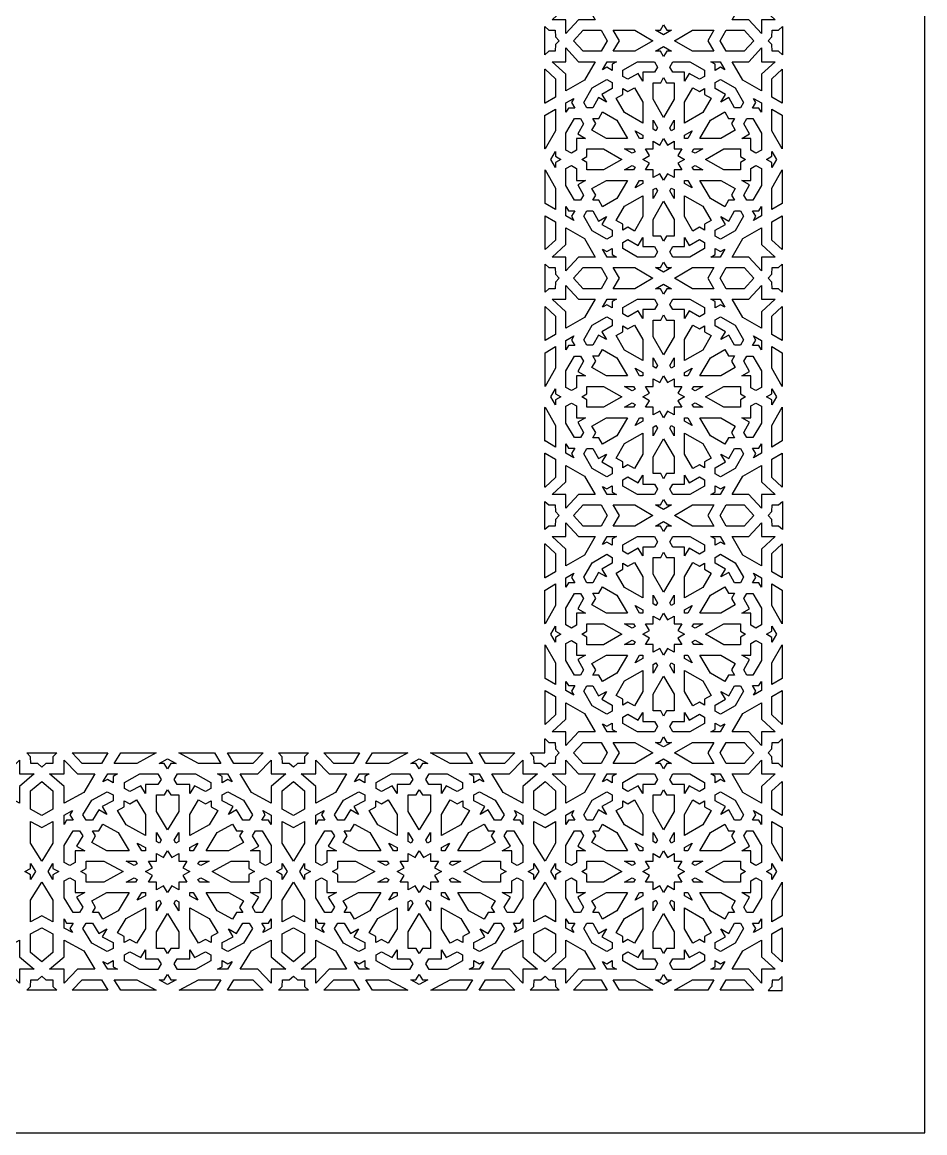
# Model space of a CAD drawing. Extents: x -425 to 425, y -950 to 950.
# Drawn here: x 44.8 to 425, y -950 to -482.2 of the extents above; entities that cross this region are included whole.
import ezdxf

# ---------------------------------------------------------------- set-up
doc = ezdxf.new("R2010")
doc.units = 0
doc.header["$MEASUREMENT"] = 0
doc.layers.add('LAYER_1', color=18, linetype='CONTINUOUS')

msp = doc.modelspace()

# ---------------------------------------------------------------- linework, layer by layer
at = {"layer": 'LAYER_1'}
for points in [[(-425, -950), (425, -950), (425, 950), (-425, 950)], [(281.64, -473.35), (286.14, -481.14), (279.13, -481.14), (273.85, -486.92), (273.85, -481.14), (268.06, -481.14), (273.85, -475.85), (273.85, -468.85)], [(356.15, -475.85), (361.93, -481.14), (356.15, -481.14), (356.15, -486.92), (350.86, -481.14), (343.86, -481.14), (348.36, -473.35), (356.15, -468.85)], [(266.65, -485.56), (269.34, -485.56), (269.43, -488.34), (270.93, -489.99), (269.43, -491.64), (269.34, -494.42), (266.65, -494.42), (265, -495.92), (265, -484.05)], [(291.25, -489.99), (288.69, -494.42), (281.08, -494.42), (277.04, -489.99), (281.08, -485.56), (288.69, -485.56)], [(310.46, -489.99), (302.79, -494.42), (293.79, -494.42), (296.35, -489.99), (293.79, -485.56), (302.79, -485.56)], [(316.32, -485.56), (318.37, -485.56), (315, -487.5), (311.63, -485.56), (313.67, -485.56), (315, -483.27)], [(333.65, -489.99), (336.2, -494.42), (327.21, -494.42), (319.54, -489.99), (327.21, -485.56), (336.2, -485.56)], [(352.96, -489.99), (348.91, -494.42), (341.31, -494.42), (338.75, -489.99), (341.31, -485.56), (348.91, -485.56)], [(365, -495.93), (363.35, -494.42), (360.65, -494.42), (360.57, -491.64), (359.06, -489.99), (360.57, -488.34), (360.65, -485.56), (363.35, -485.56), (365, -484.05)], [(279.13, -498.84), (286.14, -498.84), (281.64, -506.63), (273.85, -511.12), (273.85, -504.12), (268.06, -498.84), (273.85, -498.84), (273.85, -493.05)], [(318.37, -494.42), (316.32, -494.42), (315, -496.71), (313.67, -494.42), (311.63, -494.42), (315, -492.47)], [(356.15, -498.84), (361.93, -498.84), (356.15, -504.12), (356.15, -511.12), (348.36, -506.63), (343.86, -498.84), (350.86, -498.84), (356.15, -493.05)], [(293.36, -499.86), (293.36, -502.51), (291.07, -501.18), (289.3, -502.21), (291.24, -498.84), (295.13, -498.84)], [(312.39, -501.1), (311.15, -503.26), (306.17, -503.26), (306.17, -507.02), (304.28, -503.76), (299.97, -506.25), (297.81, -505.01), (297.81, -502.39), (303.97, -498.84), (311.08, -498.84)], [(332.18, -502.39), (332.18, -505.01), (330.03, -506.25), (325.71, -503.76), (323.83, -507.02), (323.83, -503.26), (318.85, -503.26), (317.6, -501.1), (318.91, -498.84), (326.02, -498.84)], [(340.7, -502.21), (338.93, -501.18), (336.64, -502.51), (336.64, -499.86), (334.87, -498.84), (338.76, -498.84)], [(269.43, -505.99), (269.43, -513.72), (265.02, -516.27), (265, -516.26), (265, -501.98), (265.02, -501.97)], [(364.98, -516.27), (360.57, -513.72), (360.57, -505.99), (364.98, -501.97)], [(293.3, -507.61), (293.3, -510.1), (288.99, -512.59), (290.87, -515.85), (287.61, -513.97), (285.12, -518.28), (282.63, -518.28), (281.32, -516.02), (284.88, -509.86), (291.04, -506.3)], [(306.17, -515.86), (306.17, -524.68), (298.52, -520.27), (295.02, -514.21), (297.75, -512.64), (297.75, -510.11), (299.94, -511.37), (302.66, -509.8)], [(316.26, -507.68), (319.41, -507.68), (319.41, -514.68), (315, -522.32), (310.59, -514.68), (310.59, -507.68), (313.74, -507.68), (315, -505.49)], [(330.06, -511.37), (332.24, -510.11), (332.24, -512.64), (334.97, -514.21), (331.47, -520.27), (323.83, -524.68), (323.83, -515.86), (327.33, -509.8)], [(345.12, -509.86), (348.68, -516.02), (347.37, -518.28), (344.88, -518.28), (342.39, -513.97), (339.13, -515.85), (341.01, -512.59), (336.7, -510.1), (336.7, -507.61), (338.96, -506.3)], [(276.2, -516.05), (277.52, -518.34), (274.87, -518.34), (273.85, -520.12), (273.85, -516.23), (277.22, -514.28)], [(356.15, -516.23), (356.15, -520.12), (355.12, -518.34), (352.48, -518.34), (353.8, -516.05), (352.78, -514.28)], [(269.43, -527.92), (265.02, -535.56), (265, -535.53), (265, -521.36), (265.02, -521.37), (269.43, -518.83)], [(364.98, -521.37), (364.98, -535.56), (360.57, -527.92), (360.57, -518.83)], [(281.27, -524.95), (278.78, -529.26), (282.04, -531.15), (278.27, -531.15), (278.27, -536.13), (276.11, -537.37), (273.85, -536.07), (273.85, -528.95), (277.41, -522.8), (280.02, -522.8)], [(295.29, -523.51), (299.7, -531.15), (290.88, -531.15), (284.81, -527.65), (286.39, -524.92), (285.13, -522.74), (287.65, -522.74), (289.23, -520.01)], [(312.44, -526.74), (311.76, -527.92), (310.59, -527.24), (310.59, -523.52)], [(319.41, -527.24), (318.23, -527.92), (317.55, -526.74), (319.41, -523.52)], [(342.35, -522.74), (344.87, -522.74), (343.61, -524.92), (345.18, -527.65), (339.12, -531.15), (330.3, -531.15), (334.71, -523.51), (340.77, -520.01)], [(356.15, -528.95), (356.15, -536.07), (353.88, -537.37), (351.73, -536.13), (351.73, -531.15), (347.96, -531.15), (351.22, -529.26), (348.73, -524.95), (349.98, -522.8), (352.59, -522.8)], [(306.17, -529.79), (306.17, -531.15), (304.8, -531.15), (302.95, -527.93)], [(325.19, -531.15), (323.83, -531.15), (323.83, -529.79), (327.05, -527.93)], [(316.61, -533.95), (319.41, -532.34), (319.41, -535.57), (322.64, -535.57), (321.03, -538.36), (323.82, -539.98), (321.03, -541.59), (322.64, -544.39), (319.41, -544.39), (319.41, -547.62), (316.61, -546), (315, -548.8), (313.38, -546), (310.59, -547.62), (310.59, -544.39), (307.36, -544.39), (308.97, -541.59), (306.17, -539.98), (308.97, -538.36), (307.36, -535.57), (310.59, -535.57), (310.59, -532.34), (313.38, -533.95), (315, -531.16)], [(269.43, -538.66), (271.72, -539.98), (269.43, -541.3), (269.43, -543.35), (267.48, -539.98), (269.43, -536.61)], [(297.33, -539.98), (289.69, -544.39), (282.69, -544.39), (282.69, -541.24), (280.51, -539.98), (282.69, -538.72), (282.69, -535.57), (289.69, -535.57)], [(302.93, -536.75), (301.75, -537.43), (298.53, -535.57), (302.25, -535.57)], [(328.24, -537.43), (327.06, -536.75), (327.74, -535.57), (331.46, -535.57)], [(347.3, -538.72), (349.49, -539.98), (347.3, -541.24), (347.3, -544.39), (340.3, -544.39), (332.66, -539.98), (340.3, -535.57), (347.3, -535.57)], [(362.51, -539.98), (360.57, -543.35), (360.57, -541.3), (358.27, -539.98), (360.57, -538.66), (360.57, -536.61)], [(278.27, -543.83), (278.27, -548.81), (282.04, -548.81), (278.78, -550.69), (281.27, -555.01), (280.02, -557.16), (277.41, -557.16), (273.85, -551), (273.85, -543.89), (276.11, -542.59)], [(302.93, -543.21), (302.25, -544.39), (298.53, -544.39), (301.75, -542.53)], [(331.46, -544.39), (327.74, -544.39), (327.06, -543.21), (328.24, -542.53)], [(356.15, -543.89), (356.15, -551), (352.59, -557.16), (349.98, -557.16), (348.73, -555.01), (351.22, -550.69), (347.96, -548.81), (351.73, -548.81), (351.73, -543.83), (353.88, -542.59)], [(269.43, -552.04), (269.43, -561.13), (265.02, -558.58), (265.02, -544.4)], [(364.98, -558.58), (360.57, -561.13), (360.57, -552.04), (364.98, -544.4)], [(295.29, -556.45), (289.23, -559.95), (287.65, -557.22), (285.13, -557.22), (286.39, -555.04), (284.81, -552.31), (290.88, -548.81), (299.7, -548.81)], [(306.17, -550.17), (302.95, -552.03), (304.8, -548.81), (306.17, -548.81)], [(327.05, -552.03), (323.83, -550.17), (323.83, -548.81), (325.19, -548.81)], [(345.18, -552.31), (343.61, -555.04), (344.87, -557.22), (342.35, -557.22), (340.77, -559.95), (334.71, -556.45), (330.3, -548.81), (339.12, -548.81)], [(306.17, -564.1), (302.66, -570.16), (299.94, -568.58), (297.75, -569.85), (297.75, -567.32), (295.02, -565.75), (298.52, -559.69), (306.17, -555.28)], [(312.44, -553.22), (310.59, -556.44), (310.59, -552.72), (311.76, -552.04)], [(319.41, -552.72), (319.41, -556.44), (317.55, -553.22), (318.23, -552.04)], [(331.47, -559.69), (334.97, -565.75), (332.24, -567.32), (332.24, -569.85), (330.06, -568.58), (327.33, -570.16), (323.83, -564.1), (323.83, -555.28)], [(274.87, -561.61), (277.52, -561.61), (276.2, -563.91), (277.22, -565.68), (273.85, -563.73), (273.85, -559.84)], [(319.41, -565.28), (319.41, -572.28), (316.26, -572.28), (315, -574.47), (313.74, -572.28), (310.59, -572.28), (310.59, -565.28), (315, -557.64)], [(356.15, -563.73), (352.78, -565.68), (353.8, -563.91), (352.48, -561.61), (355.12, -561.61), (356.15, -559.84)], [(269.43, -566.23), (269.43, -573.97), (265.02, -577.99), (265.02, -563.69)], [(287.61, -565.99), (290.87, -564.11), (288.99, -567.37), (293.3, -569.86), (293.3, -572.35), (291.04, -573.65), (284.88, -570.1), (281.32, -563.94), (282.63, -561.68), (285.12, -561.68)], [(348.68, -563.94), (345.12, -570.1), (338.96, -573.65), (336.7, -572.35), (336.7, -569.86), (341.01, -567.37), (339.13, -564.11), (342.39, -565.99), (344.88, -561.68), (347.37, -561.68)], [(364.98, -577.99), (360.57, -573.97), (360.57, -566.23), (364.98, -563.69)], [(281.64, -573.33), (286.14, -581.12), (279.13, -581.12), (273.85, -586.91), (273.85, -581.12), (268.06, -581.12), (273.85, -575.84), (273.85, -568.84)], [(356.15, -575.84), (361.93, -581.12), (356.15, -581.12), (356.15, -586.91), (350.86, -581.12), (343.86, -581.12), (348.36, -573.33), (356.15, -568.84)], [(306.17, -576.7), (311.15, -576.7), (312.39, -578.86), (311.08, -581.12), (303.97, -581.12), (297.81, -577.57), (297.81, -574.95), (299.97, -573.71), (304.28, -576.2), (306.17, -572.94)], [(325.71, -576.2), (330.03, -573.71), (332.18, -574.95), (332.18, -577.57), (326.02, -581.12), (318.91, -581.12), (317.6, -578.86), (318.85, -576.7), (323.83, -576.7), (323.83, -572.94)], [(293.36, -580.1), (295.13, -581.12), (291.24, -581.12), (289.3, -577.75), (291.07, -578.77), (293.36, -577.45)], [(338.93, -578.77), (340.7, -577.75), (338.76, -581.12), (334.87, -581.12), (336.64, -580.1), (336.64, -577.45)], [(266.65, -585.54), (269.34, -585.54), (269.43, -588.32), (270.95, -589.99), (269.43, -591.66), (269.34, -594.44), (266.65, -594.44), (265.02, -595.92), (265.02, -584.05)], [(316.32, -585.54), (318.37, -585.54), (315, -587.48), (311.63, -585.54), (313.67, -585.54), (315, -583.25)], [(364.98, -595.92), (363.35, -594.44), (360.65, -594.44), (360.57, -591.66), (359.04, -589.99), (360.57, -588.32), (360.65, -585.54), (363.35, -585.54), (364.98, -584.05)], [(291.26, -589.99), (288.69, -594.44), (281.08, -594.44), (277.02, -589.99), (281.08, -585.54), (288.69, -585.54)], [(310.49, -589.99), (302.79, -594.44), (293.79, -594.44), (296.36, -589.99), (293.79, -585.54), (302.79, -585.54)], [(333.63, -589.99), (336.2, -594.44), (327.21, -594.44), (319.5, -589.99), (327.21, -585.54), (336.2, -585.54)], [(352.97, -589.99), (348.91, -594.44), (341.31, -594.44), (338.74, -589.99), (341.31, -585.54), (348.91, -585.54)], [(279.13, -598.86), (286.14, -598.86), (281.64, -606.65), (273.85, -611.14), (273.85, -604.14), (268.06, -598.86), (273.85, -598.86), (273.85, -593.07)], [(318.37, -594.44), (316.32, -594.44), (315, -596.73), (313.67, -594.44), (311.63, -594.44), (315, -592.5)], [(356.15, -598.86), (361.93, -598.86), (356.15, -604.14), (356.15, -611.14), (348.36, -606.65), (343.86, -598.86), (350.86, -598.86), (356.15, -593.07)], [(269.43, -606.01), (269.43, -613.75), (265.02, -616.29), (265.02, -601.99)], [(293.36, -599.88), (293.36, -602.53), (291.07, -601.2), (289.3, -602.23), (291.24, -598.86), (295.13, -598.86)], [(312.39, -601.12), (311.15, -603.28), (306.17, -603.28), (306.17, -607.04), (304.28, -603.78), (299.97, -606.27), (297.81, -605.03), (297.81, -602.41), (303.97, -598.86), (311.08, -598.86)], [(332.18, -602.41), (332.18, -605.03), (330.03, -606.27), (325.71, -603.78), (323.83, -607.04), (323.83, -603.28), (318.85, -603.28), (317.6, -601.12), (318.91, -598.86), (326.02, -598.86)], [(340.7, -602.23), (338.93, -601.2), (336.64, -602.53), (336.64, -599.88), (334.87, -598.86), (338.76, -598.86)], [(364.98, -616.29), (360.57, -613.75), (360.57, -606.01), (364.98, -601.99)], [(293.3, -607.63), (293.3, -610.12), (288.99, -612.61), (290.87, -615.87), (287.61, -613.99), (285.12, -618.3), (282.63, -618.3), (281.32, -616.04), (284.88, -609.88), (291.04, -606.33)], [(316.26, -607.7), (319.41, -607.7), (319.41, -614.7), (315, -622.34), (310.59, -614.7), (310.59, -607.7), (313.74, -607.7), (315, -605.51)], [(345.12, -609.88), (348.68, -616.04), (347.37, -618.3), (344.88, -618.3), (342.39, -613.99), (339.13, -615.87), (341.01, -612.61), (336.7, -610.12), (336.7, -607.63), (338.96, -606.33)], [(306.17, -615.88), (306.17, -624.7), (298.52, -620.29), (295.02, -614.23), (297.75, -612.66), (297.75, -610.13), (299.94, -611.39), (302.66, -609.82)], [(330.06, -611.39), (332.24, -610.13), (332.24, -612.66), (334.97, -614.23), (331.47, -620.29), (323.83, -624.7), (323.83, -615.88), (327.33, -609.82)], [(276.2, -616.07), (277.52, -618.37), (274.87, -618.37), (273.85, -620.14), (273.85, -616.25), (277.22, -614.3)], [(356.15, -616.25), (356.15, -620.14), (355.12, -618.37), (352.48, -618.37), (353.8, -616.07), (352.78, -614.3)], [(269.43, -627.94), (265.02, -635.58), (265.02, -621.4), (269.43, -618.85)], [(295.29, -623.53), (299.7, -631.17), (290.88, -631.17), (284.81, -627.67), (286.39, -624.94), (285.13, -622.76), (287.65, -622.76), (289.23, -620.03)], [(342.35, -622.76), (344.87, -622.76), (343.61, -624.94), (345.18, -627.67), (339.12, -631.17), (330.3, -631.17), (334.71, -623.53), (340.77, -620.03)], [(364.98, -621.4), (364.98, -635.58), (360.57, -627.94), (360.57, -618.85)], [(281.27, -624.97), (278.78, -629.29), (282.04, -631.17), (278.27, -631.17), (278.27, -636.15), (276.11, -637.39), (273.85, -636.09), (273.85, -628.98), (277.41, -622.82), (280.02, -622.82)], [(312.44, -626.76), (311.76, -627.94), (310.59, -627.26), (310.59, -623.54)], [(319.41, -627.26), (318.23, -627.94), (317.55, -626.76), (319.41, -623.54)], [(356.15, -628.98), (356.15, -636.09), (353.88, -637.39), (351.73, -636.15), (351.73, -631.17), (347.96, -631.17), (351.22, -629.29), (348.73, -624.97), (349.98, -622.82), (352.59, -622.82)], [(306.17, -629.81), (306.17, -631.17), (304.8, -631.17), (302.95, -627.95)], [(316.61, -633.98), (319.41, -632.36), (319.41, -635.59), (322.64, -635.59), (321.03, -638.39), (323.82, -640), (321.03, -641.62), (322.64, -644.41), (319.41, -644.41), (319.41, -647.64), (316.61, -646.03), (315, -648.82), (313.38, -646.03), (310.59, -647.64), (310.59, -644.41), (307.36, -644.41), (308.97, -641.62), (306.17, -640), (308.97, -638.39), (307.36, -635.59), (310.59, -635.59), (310.59, -632.36), (313.38, -633.98), (315, -631.18)], [(325.19, -631.17), (323.83, -631.17), (323.83, -629.81), (327.05, -627.95)], [(297.33, -640), (289.69, -644.41), (282.69, -644.41), (282.69, -641.26), (280.51, -640), (282.69, -638.74), (282.69, -635.59), (289.69, -635.59)], [(302.93, -636.77), (301.75, -637.45), (298.53, -635.59), (302.25, -635.59)], [(328.24, -637.45), (327.06, -636.77), (327.74, -635.59), (331.46, -635.59)], [(347.3, -638.74), (349.49, -640), (347.3, -641.26), (347.3, -644.41), (340.3, -644.41), (332.66, -640), (340.3, -635.59), (347.3, -635.59)], [(269.43, -638.68), (271.72, -640), (269.43, -641.32), (269.43, -643.37), (267.48, -640), (269.43, -636.63)], [(362.51, -640), (360.57, -643.37), (360.57, -641.32), (358.27, -640), (360.57, -638.68), (360.57, -636.63)], [(269.43, -652.06), (269.43, -661.15), (265.02, -658.6), (265, -658.62), (265, -644.45), (265.02, -644.42)], [(278.27, -643.85), (278.27, -648.83), (282.04, -648.83), (278.78, -650.71), (281.27, -655.03), (280.02, -657.18), (277.41, -657.18), (273.85, -651.03), (273.85, -643.91), (276.11, -642.61)], [(302.93, -643.23), (302.25, -644.41), (298.53, -644.41), (301.75, -642.55)], [(331.46, -644.41), (327.74, -644.41), (327.06, -643.23), (328.24, -642.55)], [(356.15, -643.91), (356.15, -651.03), (352.59, -657.18), (349.98, -657.18), (348.73, -655.03), (351.22, -650.71), (347.96, -648.83), (351.73, -648.83), (351.73, -643.85), (353.88, -642.61)], [(364.98, -658.6), (360.57, -661.15), (360.57, -652.06), (364.98, -644.42)], [(295.29, -656.47), (289.23, -659.97), (287.65, -657.24), (285.13, -657.24), (286.39, -655.06), (284.81, -652.33), (290.88, -648.83), (299.7, -648.83)], [(306.17, -650.19), (302.95, -652.05), (304.8, -648.83), (306.17, -648.83)], [(327.05, -652.05), (323.83, -650.19), (323.83, -648.83), (325.19, -648.83)], [(345.18, -652.33), (343.61, -655.06), (344.87, -657.24), (342.35, -657.24), (340.77, -659.97), (334.71, -656.47), (330.3, -648.83), (339.12, -648.83)], [(312.44, -653.24), (310.59, -656.46), (310.59, -652.74), (311.76, -652.06)], [(319.41, -652.74), (319.41, -656.46), (317.55, -653.24), (318.23, -652.06)], [(306.17, -664.12), (302.66, -670.18), (299.94, -668.61), (297.75, -669.87), (297.75, -667.34), (295.02, -665.77), (298.52, -659.71), (306.17, -655.3)], [(319.41, -665.3), (319.41, -672.3), (316.26, -672.3), (315, -674.49), (313.74, -672.3), (310.59, -672.3), (310.59, -665.3), (315, -657.66)], [(331.47, -659.71), (334.97, -665.77), (332.24, -667.34), (332.24, -669.87), (330.06, -668.61), (327.33, -670.18), (323.83, -664.12), (323.83, -655.3)], [(269.43, -666.25), (269.43, -673.99), (265.02, -678.01), (265, -678), (265, -663.72), (265.02, -663.71)], [(274.87, -661.63), (277.52, -661.63), (276.2, -663.93), (277.22, -665.7), (273.85, -663.75), (273.85, -659.86)], [(287.61, -666.01), (290.87, -664.13), (288.99, -667.39), (293.3, -669.88), (293.3, -672.37), (291.04, -673.67), (284.88, -670.12), (281.32, -663.96), (282.63, -661.7), (285.12, -661.7)], [(348.68, -663.96), (345.12, -670.12), (338.96, -673.67), (336.7, -672.37), (336.7, -669.88), (341.01, -667.39), (339.13, -664.13), (342.39, -666.01), (344.88, -661.7), (347.37, -661.7)], [(356.15, -663.75), (352.78, -665.7), (353.8, -663.93), (352.48, -661.63), (355.12, -661.63), (356.15, -659.86)], [(364.98, -678.01), (360.57, -673.99), (360.57, -666.25), (364.98, -663.71)], [(281.64, -673.35), (286.14, -681.14), (279.13, -681.14), (273.85, -686.93), (273.85, -681.14), (268.06, -681.14), (273.85, -675.86), (273.85, -668.86)], [(356.15, -675.86), (361.93, -681.14), (356.15, -681.14), (356.15, -686.93), (350.86, -681.14), (343.86, -681.14), (348.36, -673.35), (356.15, -668.86)], [(306.17, -676.72), (311.15, -676.72), (312.39, -678.88), (311.08, -681.14), (303.97, -681.14), (297.81, -677.59), (297.81, -674.97), (299.97, -673.73), (304.28, -676.22), (306.17, -672.96)], [(325.71, -676.22), (330.03, -673.73), (332.18, -674.97), (332.18, -677.59), (326.02, -681.14), (318.91, -681.14), (317.6, -678.88), (318.85, -676.72), (323.83, -676.72), (323.83, -672.96)], [(293.36, -680.12), (295.13, -681.14), (291.24, -681.14), (289.3, -677.77), (291.07, -678.8), (293.36, -677.47)], [(338.93, -678.8), (340.7, -677.77), (338.76, -681.14), (334.87, -681.14), (336.64, -680.12), (336.64, -677.47)], [(266.65, -685.56), (269.34, -685.56), (269.43, -688.34), (270.93, -689.99), (269.43, -691.64), (269.34, -694.42), (266.65, -694.42), (265, -695.93), (265, -684.06)], [(291.25, -689.99), (288.69, -694.42), (281.08, -694.42), (277.04, -689.99), (281.08, -685.56), (288.69, -685.56)], [(310.46, -689.99), (302.79, -694.42), (293.79, -694.42), (296.35, -689.99), (293.79, -685.56), (302.79, -685.56)], [(316.32, -685.56), (318.37, -685.56), (315, -687.51), (311.63, -685.56), (313.67, -685.56), (315, -683.27)], [(333.65, -689.99), (336.2, -694.42), (327.21, -694.42), (319.54, -689.99), (327.21, -685.56), (336.2, -685.56)], [(352.96, -689.99), (348.91, -694.42), (341.31, -694.42), (338.75, -689.99), (341.31, -685.56), (348.91, -685.56)], [(365, -695.93), (363.35, -694.42), (360.65, -694.42), (360.57, -691.64), (359.06, -689.99), (360.57, -688.34), (360.65, -685.56), (363.35, -685.56), (365, -684.05)], [(279.13, -698.84), (286.14, -698.84), (281.64, -706.63), (273.85, -711.13), (273.85, -704.13), (268.06, -698.84), (273.85, -698.84), (273.85, -693.05)], [(318.37, -694.42), (316.32, -694.42), (315, -696.71), (313.67, -694.42), (311.63, -694.42), (315, -692.48)], [(356.15, -698.84), (361.93, -698.84), (356.15, -704.13), (356.15, -711.13), (348.36, -706.63), (343.86, -698.84), (350.86, -698.84), (356.15, -693.05)], [(293.36, -699.87), (293.36, -702.51), (291.07, -701.19), (289.3, -702.21), (291.24, -698.84), (295.13, -698.84)], [(312.39, -701.1), (311.15, -703.26), (306.17, -703.26), (306.17, -707.03), (304.28, -703.77), (299.97, -706.26), (297.81, -705.01), (297.81, -702.4), (303.97, -698.84), (311.08, -698.84)], [(332.18, -702.4), (332.18, -705.01), (330.03, -706.26), (325.71, -703.77), (323.83, -707.03), (323.83, -703.26), (318.85, -703.26), (317.6, -701.1), (318.91, -698.84), (326.02, -698.84)], [(340.7, -702.21), (338.93, -701.19), (336.64, -702.51), (336.64, -699.87), (334.87, -698.84), (338.76, -698.84)], [(269.43, -706), (269.43, -713.73), (265.02, -716.28), (265, -716.26), (265, -701.99), (265.02, -701.97)], [(293.3, -707.62), (293.3, -710.11), (288.99, -712.6), (290.87, -715.86), (287.61, -713.97), (285.12, -718.29), (282.63, -718.29), (281.32, -716.02), (284.88, -709.87), (291.04, -706.31)], [(316.26, -707.68), (319.41, -707.68), (319.41, -714.68), (315, -722.32), (310.59, -714.68), (310.59, -707.68), (313.74, -707.68), (315, -705.5)], [(345.12, -709.87), (348.68, -716.02), (347.37, -718.29), (344.88, -718.29), (342.39, -713.97), (339.13, -715.86), (341.01, -712.6), (336.7, -710.11), (336.7, -707.62), (338.96, -706.31)], [(364.98, -716.28), (360.57, -713.73), (360.57, -706), (364.98, -701.97)], [(306.17, -715.87), (306.17, -724.69), (298.52, -720.28), (295.02, -714.21), (297.75, -712.64), (297.75, -710.12), (299.94, -711.38), (302.66, -709.8)], [(330.06, -711.38), (332.24, -710.12), (332.24, -712.64), (334.97, -714.21), (331.47, -720.28), (323.83, -724.69), (323.83, -715.87), (327.33, -709.8)], [(276.2, -716.06), (277.52, -718.35), (274.87, -718.35), (273.85, -720.12), (273.85, -716.23), (277.22, -714.29)], [(356.15, -716.23), (356.15, -720.12), (355.12, -718.35), (352.48, -718.35), (353.8, -716.06), (352.78, -714.29)], [(269.43, -727.92), (265.02, -735.56), (265, -735.53), (265, -721.37), (265.02, -721.38), (269.43, -718.83)], [(295.29, -723.51), (299.7, -731.15), (290.88, -731.15), (284.81, -727.65), (286.39, -724.92), (285.13, -722.74), (287.65, -722.74), (289.23, -720.01)], [(342.35, -722.74), (344.87, -722.74), (343.61, -724.92), (345.18, -727.65), (339.12, -731.15), (330.3, -731.15), (334.71, -723.51), (340.77, -720.01)], [(364.98, -721.38), (364.98, -735.56), (360.57, -727.92), (360.57, -718.83)], [(281.27, -724.96), (278.78, -729.27), (282.04, -731.15), (278.27, -731.15), (278.27, -736.13), (276.11, -737.38), (273.85, -736.07), (273.85, -728.96), (277.41, -722.8), (280.02, -722.8)], [(312.44, -726.74), (311.76, -727.92), (310.59, -727.24), (310.59, -723.52)], [(319.41, -727.24), (318.23, -727.92), (317.55, -726.74), (319.41, -723.52)], [(356.15, -728.96), (356.15, -736.07), (353.88, -737.38), (351.73, -736.13), (351.73, -731.15), (347.96, -731.15), (351.22, -729.27), (348.73, -724.96), (349.98, -722.8), (352.59, -722.8)], [(306.17, -729.79), (306.17, -731.15), (304.8, -731.15), (302.95, -727.93)], [(325.19, -731.15), (323.83, -731.15), (323.83, -729.79), (327.05, -727.93)], [(316.61, -733.96), (319.41, -732.34), (319.41, -735.57), (322.64, -735.57), (321.03, -738.37), (323.82, -739.98), (321.03, -741.6), (322.64, -744.39), (319.41, -744.39), (319.41, -747.62), (316.61, -746.01), (315, -748.8), (313.38, -746.01), (310.59, -747.62), (310.59, -744.39), (307.36, -744.39), (308.97, -741.6), (306.17, -739.98), (308.97, -738.37), (307.36, -735.57), (310.59, -735.57), (310.59, -732.34), (313.38, -733.96), (315, -731.16)], [(269.43, -738.66), (271.72, -739.98), (269.43, -741.31), (269.43, -743.35), (267.48, -739.98), (269.43, -736.62)], [(297.33, -739.98), (289.69, -744.4), (282.69, -744.4), (282.69, -741.25), (280.51, -739.98), (282.69, -738.72), (282.69, -735.57), (289.69, -735.57)], [(302.93, -736.75), (301.75, -737.43), (298.53, -735.57), (302.25, -735.57)], [(328.24, -737.43), (327.06, -736.75), (327.74, -735.57), (331.46, -735.57)], [(347.3, -738.72), (349.49, -739.98), (347.3, -741.25), (347.3, -744.4), (340.3, -744.4), (332.66, -739.98), (340.3, -735.57), (347.3, -735.57)], [(362.51, -739.98), (360.57, -743.35), (360.57, -741.31), (358.27, -739.98), (360.57, -738.66), (360.57, -736.62)], [(278.27, -743.84), (278.27, -748.82), (282.04, -748.82), (278.78, -750.7), (281.27, -755.01), (280.02, -757.17), (277.41, -757.17), (273.85, -751.01), (273.85, -743.9), (276.11, -742.59)], [(302.93, -743.21), (302.25, -744.39), (298.53, -744.39), (301.75, -742.53)], [(331.46, -744.39), (327.74, -744.39), (327.06, -743.21), (328.24, -742.53)], [(356.15, -743.9), (356.15, -751.01), (352.59, -757.17), (349.98, -757.17), (348.73, -755.01), (351.22, -750.7), (347.96, -748.82), (351.73, -748.82), (351.73, -743.84), (353.88, -742.59)], [(269.43, -752.04), (269.43, -761.13), (265.02, -758.59), (265.02, -744.4)], [(364.98, -758.59), (360.57, -761.13), (360.57, -752.04), (364.98, -744.4)], [(295.29, -756.45), (289.23, -759.95), (287.65, -757.23), (285.13, -757.23), (286.39, -755.04), (284.81, -752.32), (290.88, -748.82), (299.7, -748.82)], [(306.17, -750.17), (302.95, -752.03), (304.8, -748.81), (306.17, -748.81)], [(312.44, -753.22), (310.59, -756.44), (310.59, -752.72), (311.76, -752.04)], [(319.41, -752.72), (319.41, -756.44), (317.55, -753.22), (318.23, -752.04)], [(327.05, -752.03), (323.83, -750.17), (323.83, -748.81), (325.19, -748.81)], [(345.18, -752.32), (343.61, -755.04), (344.87, -757.23), (342.35, -757.23), (340.77, -759.95), (334.71, -756.45), (330.3, -748.82), (339.12, -748.82)], [(306.17, -764.1), (302.66, -770.16), (299.94, -768.59), (297.75, -769.85), (297.75, -767.33), (295.02, -765.75), (298.52, -759.69), (306.17, -755.28)], [(319.41, -765.28), (319.41, -772.29), (316.26, -772.29), (315, -774.47), (313.74, -772.29), (310.59, -772.29), (310.59, -765.28), (315, -757.65)], [(331.47, -759.69), (334.97, -765.75), (332.24, -767.33), (332.24, -769.85), (330.06, -768.59), (327.33, -770.16), (323.83, -764.1), (323.83, -755.28)], [(274.87, -761.62), (277.52, -761.62), (276.2, -763.91), (277.22, -765.68), (273.85, -763.74), (273.85, -759.85)], [(287.61, -765.99), (290.87, -764.11), (288.99, -767.37), (293.3, -769.86), (293.3, -772.35), (291.04, -773.66), (284.88, -770.1), (281.32, -763.94), (282.63, -761.68), (285.12, -761.68)], [(348.68, -763.94), (345.12, -770.1), (338.96, -773.66), (336.7, -772.35), (336.7, -769.86), (341.01, -767.37), (339.13, -764.11), (342.39, -765.99), (344.88, -761.68), (347.37, -761.68)], [(356.15, -763.74), (352.78, -765.68), (353.8, -763.91), (352.48, -761.62), (355.12, -761.62), (356.15, -759.85)], [(269.43, -766.24), (269.43, -773.97), (265.02, -778), (265.02, -763.69)], [(364.98, -778), (360.57, -773.97), (360.57, -766.24), (364.98, -763.69)], [(281.64, -773.34), (286.14, -781.12), (279.13, -781.12), (273.85, -786.91), (273.85, -781.12), (268.06, -781.12), (273.85, -775.84), (273.85, -768.84)], [(356.15, -775.84), (361.93, -781.12), (356.15, -781.12), (356.15, -786.91), (350.86, -781.12), (343.86, -781.12), (348.36, -773.34), (356.15, -768.84)], [(306.17, -776.71), (311.15, -776.71), (312.39, -778.86), (311.08, -781.13), (303.97, -781.13), (297.81, -777.57), (297.81, -774.96), (299.97, -773.71), (304.28, -776.2), (306.17, -772.94)], [(325.71, -776.2), (330.03, -773.71), (332.18, -774.96), (332.18, -777.57), (326.02, -781.13), (318.91, -781.13), (317.6, -778.86), (318.85, -776.71), (323.83, -776.71), (323.83, -772.94)], [(293.36, -780.1), (295.13, -781.12), (291.24, -781.12), (289.3, -777.76), (291.07, -778.78), (293.36, -777.46)], [(338.93, -778.78), (340.7, -777.76), (338.76, -781.12), (334.87, -781.12), (336.64, -780.1), (336.64, -777.46)], [(266.65, -785.54), (269.34, -785.54), (269.43, -788.33), (270.95, -789.99), (269.43, -791.66), (269.34, -794.44), (266.65, -794.44), (265.03, -795.93), (263.31, -794.44), (260.46, -794.44), (260.36, -791.66), (258.76, -790), (265, -790), (265, -784.08), (265.02, -784.06)], [(291.26, -789.99), (288.69, -794.44), (281.08, -794.44), (277.02, -789.99), (281.08, -785.54), (288.69, -785.54)], [(310.49, -789.99), (302.79, -794.44), (293.79, -794.44), (296.36, -789.99), (293.79, -785.54), (302.79, -785.54)], [(316.32, -785.54), (318.37, -785.54), (315, -787.49), (311.63, -785.54), (313.67, -785.54), (315, -783.25)], [(333.63, -789.99), (336.2, -794.44), (327.21, -794.44), (319.5, -789.99), (327.21, -785.54), (336.2, -785.54)], [(352.97, -789.99), (348.91, -794.44), (341.31, -794.44), (338.74, -789.99), (341.31, -785.54), (348.91, -785.54)], [(364.98, -795.93), (363.35, -794.44), (360.65, -794.44), (360.57, -791.66), (359.04, -789.99), (360.57, -788.33), (360.65, -785.54), (363.35, -785.54), (364.98, -784.06)], [(57.74, -791.66), (57.65, -794.44), (54.79, -794.44), (53.04, -795.93), (51.3, -794.44), (48.44, -794.44), (48.35, -791.66), (46.74, -790), (59.35, -790)], [(78.16, -794.44), (70.09, -794.44), (65.79, -790), (80.88, -790)], [(93.1, -794.44), (83.57, -794.44), (86.29, -790), (101.26, -790)], [(128.52, -794.44), (118.99, -794.44), (110.83, -790), (125.8, -790)], [(142, -794.44), (133.94, -794.44), (131.22, -790), (146.3, -790)], [(163.75, -791.66), (163.66, -794.44), (160.8, -794.44), (159.05, -795.93), (157.3, -794.44), (154.44, -794.44), (154.35, -791.66), (152.74, -790), (165.36, -790)], [(184.17, -794.44), (176.11, -794.44), (171.81, -790), (186.89, -790)], [(199.11, -794.44), (189.58, -794.44), (192.3, -790), (207.27, -790)], [(234.54, -794.44), (225, -794.44), (216.84, -790), (231.82, -790)], [(248.01, -794.44), (239.95, -794.44), (237.23, -790), (252.31, -790)], [(43.66, -798.86), (49.8, -798.86), (43.66, -804.15), (43.66, -811.15), (35.4, -806.65), (30.64, -798.86), (38.06, -798.86), (43.66, -793.08)], [(68.03, -798.86), (75.45, -798.86), (70.68, -806.65), (62.43, -811.15), (62.43, -804.15), (56.29, -798.86), (62.43, -798.86), (62.43, -793.08)], [(109.62, -794.44), (107.45, -794.44), (106.05, -796.73), (104.64, -794.44), (102.47, -794.44), (106.05, -792.5)], [(149.67, -798.86), (155.8, -798.86), (149.67, -804.15), (149.67, -811.15), (141.41, -806.65), (136.64, -798.86), (144.07, -798.86), (149.67, -793.08)], [(174.04, -798.86), (181.46, -798.86), (176.7, -806.65), (168.44, -811.15), (168.44, -804.15), (162.3, -798.86), (168.44, -798.86), (168.44, -793.08)], [(215.63, -794.44), (213.46, -794.44), (212.06, -796.73), (210.66, -794.44), (208.49, -794.44), (212.06, -792.5)], [(255.68, -798.86), (261.82, -798.86), (255.68, -804.15), (255.68, -811.15), (247.42, -806.65), (242.65, -798.86), (250.08, -798.86), (255.68, -793.08)], [(279.13, -798.86), (286.14, -798.86), (281.64, -806.65), (273.85, -811.15), (273.85, -804.15), (268.06, -798.86), (273.85, -798.86), (273.85, -793.08)], [(318.37, -794.44), (316.32, -794.44), (315, -796.73), (313.67, -794.44), (311.63, -794.44), (315, -792.5)], [(356.15, -798.86), (361.93, -798.86), (356.15, -804.15), (356.15, -811.15), (348.36, -806.65), (343.86, -798.86), (350.86, -798.86), (356.15, -793.08)], [(83.11, -799.89), (83.11, -802.53), (80.68, -801.21), (78.8, -802.23), (80.86, -798.86), (84.98, -798.86)], [(103.28, -801.13), (101.96, -803.28), (96.68, -803.28), (96.68, -807.05), (94.69, -803.79), (90.11, -806.28), (87.83, -805.03), (87.83, -802.42), (94.36, -798.86), (101.9, -798.86)], [(124.26, -802.42), (124.26, -805.03), (121.98, -806.28), (117.41, -803.79), (115.41, -807.05), (115.41, -803.28), (110.13, -803.28), (108.81, -801.13), (110.19, -798.86), (117.73, -798.86)], [(133.29, -802.23), (131.41, -801.21), (128.98, -802.53), (128.98, -799.89), (127.11, -798.86), (131.23, -798.86)], [(189.12, -799.89), (189.12, -802.53), (186.69, -801.21), (184.81, -802.23), (186.87, -798.86), (191, -798.86)], [(209.3, -801.13), (207.98, -803.28), (202.7, -803.28), (202.7, -807.05), (200.7, -803.79), (196.13, -806.28), (193.84, -805.03), (193.84, -802.42), (200.37, -798.86), (207.91, -798.86)], [(230.28, -802.42), (230.28, -805.03), (227.99, -806.28), (223.42, -803.79), (221.42, -807.05), (221.42, -803.28), (216.14, -803.28), (214.82, -801.13), (216.21, -798.86), (223.75, -798.86)], [(239.3, -802.23), (237.43, -801.21), (235, -802.53), (235, -799.89), (233.12, -798.86), (237.24, -798.86)], [(293.36, -799.89), (293.36, -802.53), (291.07, -801.21), (289.3, -802.23), (291.24, -798.86), (295.13, -798.86)], [(312.39, -801.13), (311.15, -803.28), (306.17, -803.28), (306.17, -807.05), (304.28, -803.79), (299.97, -806.28), (297.81, -805.03), (297.81, -802.42), (303.97, -798.86), (311.08, -798.86)], [(332.18, -802.42), (332.18, -805.03), (330.03, -806.28), (325.71, -803.79), (323.83, -807.05), (323.83, -803.28), (318.85, -803.28), (317.6, -801.13), (318.91, -798.86), (326.02, -798.86)], [(340.7, -802.23), (338.93, -801.21), (336.64, -802.53), (336.64, -799.89), (334.87, -798.86), (338.76, -798.86)], [(57.74, -806.02), (57.74, -813.75), (53.04, -816.3), (48.35, -813.75), (48.35, -806.02), (53.04, -801.99)], [(163.75, -806.02), (163.75, -813.75), (159.05, -816.3), (154.35, -813.75), (154.35, -806.02), (159.05, -801.99)], [(269.43, -806.02), (269.43, -813.75), (265.03, -816.3), (260.36, -813.75), (260.36, -806.02), (265.03, -801.99)], [(364.98, -816.3), (360.57, -813.75), (360.57, -806.02), (364.98, -801.99)], [(83.04, -807.64), (83.04, -810.13), (78.47, -812.62), (80.47, -815.88), (77.01, -814), (74.37, -818.31), (71.73, -818.31), (70.34, -816.04), (74.11, -809.89), (80.64, -806.33)], [(107.38, -807.7), (110.72, -807.7), (110.72, -814.7), (106.05, -822.34), (101.37, -814.7), (101.37, -807.7), (104.71, -807.7), (106.05, -805.52)], [(137.98, -809.89), (141.75, -816.04), (140.36, -818.31), (137.72, -818.31), (135.08, -814), (131.63, -815.88), (133.62, -812.62), (129.05, -810.13), (129.05, -807.64), (131.45, -806.33)], [(189.06, -807.64), (189.06, -810.13), (184.48, -812.62), (186.48, -815.88), (183.02, -814), (180.38, -818.31), (177.74, -818.31), (176.36, -816.04), (180.13, -809.89), (186.66, -806.33)], [(213.4, -807.7), (216.74, -807.7), (216.74, -814.7), (212.06, -822.34), (207.38, -814.7), (207.38, -807.7), (210.72, -807.7), (212.06, -805.52)], [(243.99, -809.89), (247.76, -816.04), (246.38, -818.31), (243.74, -818.31), (241.1, -814), (237.64, -815.88), (239.63, -812.62), (235.06, -810.13), (235.06, -807.64), (237.46, -806.33)], [(293.3, -807.64), (293.3, -810.13), (288.99, -812.62), (290.87, -815.88), (287.61, -814), (285.12, -818.31), (282.63, -818.31), (281.32, -816.04), (284.88, -809.89), (291.04, -806.33)], [(316.26, -807.7), (319.41, -807.7), (319.41, -814.7), (315, -822.34), (310.59, -814.7), (310.59, -807.7), (313.74, -807.7), (315, -805.52)], [(345.12, -809.89), (348.68, -816.04), (347.37, -818.31), (344.88, -818.31), (342.39, -814), (339.13, -815.88), (341.01, -812.62), (336.7, -810.13), (336.7, -807.64), (338.96, -806.33)], [(96.68, -815.89), (96.68, -824.71), (88.58, -820.3), (84.87, -814.23), (87.76, -812.66), (87.76, -810.14), (90.08, -811.4), (92.97, -809.82)], [(122.01, -811.4), (124.33, -810.14), (124.33, -812.66), (127.22, -814.23), (123.51, -820.3), (115.41, -824.71), (115.41, -815.89), (119.12, -809.82)], [(202.7, -815.89), (202.7, -824.71), (194.6, -820.3), (190.89, -814.23), (193.78, -812.66), (193.78, -810.14), (196.09, -811.4), (198.98, -809.82)], [(228.03, -811.4), (230.34, -810.14), (230.34, -812.66), (233.23, -814.23), (229.52, -820.3), (221.42, -824.71), (221.42, -815.89), (225.13, -809.82)], [(306.17, -815.89), (306.17, -824.71), (298.52, -820.3), (295.02, -814.23), (297.75, -812.66), (297.75, -810.14), (299.94, -811.4), (302.66, -809.82)], [(330.06, -811.4), (332.24, -810.14), (332.24, -812.66), (334.97, -814.23), (331.47, -820.3), (323.83, -824.71), (323.83, -815.89), (327.33, -809.82)], [(64.91, -816.08), (66.32, -818.37), (63.51, -818.37), (62.43, -820.14), (62.43, -816.25), (66, -814.31)], [(149.67, -816.25), (149.67, -820.14), (148.58, -818.37), (145.78, -818.37), (147.18, -816.08), (146.09, -814.31)], [(170.93, -816.08), (172.33, -818.37), (169.52, -818.37), (168.44, -820.14), (168.44, -816.25), (172.01, -814.31)], [(255.68, -816.25), (255.68, -820.14), (254.59, -818.37), (251.79, -818.37), (253.19, -816.08), (252.11, -814.31)], [(276.2, -816.08), (277.52, -818.37), (274.87, -818.37), (273.85, -820.14), (273.85, -816.25), (277.22, -814.31)], [(356.15, -816.25), (356.15, -820.14), (355.12, -818.37), (352.48, -818.37), (353.8, -816.08), (352.78, -814.31)], [(57.74, -827.94), (53.04, -835.58), (48.35, -827.94), (48.35, -818.85), (53.04, -821.4), (57.74, -818.85)], [(70.29, -824.98), (67.65, -829.29), (71.1, -831.17), (67.11, -831.17), (67.11, -836.15), (64.83, -837.4), (62.43, -836.09), (62.43, -828.98), (66.2, -822.82), (68.97, -822.82)], [(85.15, -823.53), (89.83, -831.17), (80.48, -831.17), (74.05, -827.67), (75.72, -824.94), (74.38, -822.76), (77.06, -822.76), (78.72, -820.03)], [(135.04, -822.76), (137.71, -822.76), (136.37, -824.94), (138.04, -827.67), (131.62, -831.17), (122.26, -831.17), (126.94, -823.53), (133.37, -820.03)], [(149.67, -828.98), (149.67, -836.09), (147.27, -837.4), (144.98, -836.15), (144.98, -831.17), (140.99, -831.17), (144.44, -829.29), (141.8, -824.98), (143.12, -822.82), (145.9, -822.82)], [(163.75, -827.94), (159.05, -835.58), (154.35, -827.94), (154.35, -818.85), (159.05, -821.4), (163.75, -818.85)], [(176.3, -824.98), (173.66, -829.29), (177.12, -831.17), (173.13, -831.17), (173.13, -836.15), (170.84, -837.4), (168.44, -836.09), (168.44, -828.98), (172.21, -822.82), (174.98, -822.82)], [(191.17, -823.53), (195.84, -831.17), (186.49, -831.17), (180.06, -827.67), (181.73, -824.94), (180.39, -822.76), (183.07, -822.76), (184.74, -820.03)], [(241.05, -822.76), (243.72, -822.76), (242.39, -824.94), (244.06, -827.67), (237.63, -831.17), (228.28, -831.17), (232.95, -823.53), (239.38, -820.03)], [(255.68, -828.98), (255.68, -836.09), (253.28, -837.4), (250.99, -836.15), (250.99, -831.17), (247, -831.17), (250.46, -829.29), (247.82, -824.98), (249.14, -822.82), (251.91, -822.82)], [(269.43, -827.94), (265.03, -835.58), (260.36, -827.94), (260.36, -818.85), (265.03, -821.4), (269.43, -818.85)], [(281.27, -824.98), (278.78, -829.29), (282.04, -831.17), (278.27, -831.17), (278.27, -836.15), (276.11, -837.4), (273.85, -836.09), (273.85, -828.98), (277.41, -822.82), (280.02, -822.82)], [(295.29, -823.53), (299.7, -831.17), (290.88, -831.17), (284.81, -827.67), (286.39, -824.94), (285.13, -822.76), (287.65, -822.76), (289.23, -820.03)], [(342.35, -822.76), (344.87, -822.76), (343.61, -824.94), (345.18, -827.67), (339.12, -831.17), (330.3, -831.17), (334.71, -823.53), (340.77, -820.03)], [(356.15, -828.98), (356.15, -836.09), (353.88, -837.4), (351.73, -836.15), (351.73, -831.17), (347.96, -831.17), (351.22, -829.29), (348.73, -824.98), (349.98, -822.82), (352.59, -822.82)], [(364.98, -821.4), (364.98, -835.58), (360.57, -827.94), (360.57, -818.85)], [(96.68, -829.81), (96.68, -831.18), (95.24, -831.18), (93.27, -827.96)], [(103.34, -826.76), (102.62, -827.94), (101.37, -827.26), (101.37, -823.55)], [(110.72, -827.26), (109.47, -827.94), (108.75, -826.76), (110.72, -823.55)], [(116.85, -831.18), (115.41, -831.18), (115.41, -829.81), (118.82, -827.96)], [(202.7, -829.81), (202.7, -831.18), (201.25, -831.18), (199.28, -827.96)], [(209.35, -826.76), (208.63, -827.94), (207.38, -827.26), (207.38, -823.55)], [(216.74, -827.26), (215.49, -827.94), (214.77, -826.76), (216.74, -823.55)], [(222.87, -831.18), (221.42, -831.18), (221.42, -829.81), (224.84, -827.96)], [(306.17, -829.81), (306.17, -831.18), (304.8, -831.18), (302.95, -827.96)], [(312.44, -826.76), (311.76, -827.94), (310.59, -827.26), (310.59, -823.55)], [(319.41, -827.26), (318.23, -827.94), (317.55, -826.76), (319.41, -823.55)], [(325.19, -831.18), (323.83, -831.18), (323.83, -829.81), (327.05, -827.96)], [(107.76, -833.98), (110.72, -832.37), (110.72, -835.6), (114.15, -835.6), (112.43, -838.39), (115.4, -840.01), (112.43, -841.62), (114.15, -844.42), (110.72, -844.42), (110.72, -847.64), (107.76, -846.03), (106.05, -848.83), (104.33, -846.03), (101.37, -847.64), (101.37, -844.42), (97.95, -844.42), (99.66, -841.62), (96.69, -840.01), (99.66, -838.39), (97.95, -835.6), (101.37, -835.6), (101.37, -832.37), (104.33, -833.98), (106.05, -831.18)], [(213.77, -833.98), (216.74, -832.37), (216.74, -835.6), (220.16, -835.6), (218.45, -838.39), (221.41, -840.01), (218.45, -841.62), (220.16, -844.42), (216.74, -844.42), (216.74, -847.64), (213.77, -846.03), (212.06, -848.83), (210.35, -846.03), (207.38, -847.64), (207.38, -844.42), (203.96, -844.42), (205.67, -841.62), (202.71, -840.01), (205.67, -838.39), (203.96, -835.6), (207.38, -835.6), (207.38, -832.37), (210.35, -833.98), (212.06, -831.18)], [(316.61, -833.98), (319.41, -832.37), (319.41, -835.6), (322.64, -835.6), (321.03, -838.39), (323.82, -840.01), (321.03, -841.62), (322.64, -844.42), (319.41, -844.42), (319.41, -847.64), (316.61, -846.03), (315, -848.83), (313.38, -846.03), (310.59, -847.64), (310.59, -844.42), (307.36, -844.42), (308.97, -841.62), (306.17, -840.01), (308.97, -838.39), (307.36, -835.6), (310.59, -835.6), (310.59, -832.37), (313.38, -833.98), (315, -831.18)], [(50.41, -840), (48.35, -843.37), (48.35, -841.33), (45.92, -840), (48.35, -838.68), (48.35, -836.64)], [(57.74, -838.68), (60.17, -840), (57.74, -841.33), (57.74, -843.37), (55.68, -840), (57.74, -836.64)], [(87.32, -840), (79.22, -844.42), (71.8, -844.42), (71.8, -841.27), (69.48, -840), (71.8, -838.74), (71.8, -835.59), (79.22, -835.59)], [(93.26, -836.77), (92.01, -837.45), (88.59, -835.6), (92.53, -835.6)], [(120.09, -837.45), (118.84, -836.77), (119.56, -835.6), (123.5, -835.6)], [(140.29, -838.74), (142.61, -840), (140.29, -841.27), (140.29, -844.42), (132.87, -844.42), (124.77, -840), (132.87, -835.59), (140.29, -835.59)], [(156.41, -840), (154.35, -843.37), (154.35, -841.33), (151.92, -840), (154.35, -838.68), (154.35, -836.64)], [(163.75, -838.68), (166.18, -840), (163.75, -841.33), (163.75, -843.37), (161.69, -840), (163.75, -836.64)], [(193.33, -840), (185.23, -844.42), (177.81, -844.42), (177.81, -841.27), (175.5, -840), (177.81, -838.74), (177.81, -835.59), (185.23, -835.59)], [(199.27, -836.77), (198.02, -837.45), (194.61, -835.6), (198.55, -835.6)], [(226.1, -837.45), (224.85, -836.77), (225.57, -835.6), (229.51, -835.6)], [(246.31, -838.74), (248.62, -840), (246.31, -841.27), (246.31, -844.42), (238.88, -844.42), (230.78, -840), (238.88, -835.59), (246.31, -835.59)], [(262.43, -840), (260.36, -843.37), (260.36, -841.33), (257.94, -840), (260.36, -838.68), (260.36, -836.64)], [(269.43, -838.68), (271.72, -840), (269.43, -841.33), (269.43, -843.37), (267.48, -840), (269.43, -836.64)], [(297.33, -840), (289.69, -844.42), (282.69, -844.42), (282.69, -841.27), (280.51, -840), (282.69, -838.74), (282.69, -835.59), (289.69, -835.59)], [(302.93, -836.77), (301.75, -837.45), (298.53, -835.6), (302.25, -835.6)], [(328.24, -837.45), (327.06, -836.77), (327.74, -835.6), (331.46, -835.6)], [(347.3, -838.74), (349.49, -840), (347.3, -841.27), (347.3, -844.42), (340.3, -844.42), (332.66, -840), (340.3, -835.59), (347.3, -835.59)], [(362.51, -840), (360.57, -843.37), (360.57, -841.33), (358.27, -840), (360.57, -838.68), (360.57, -836.64)], [(57.74, -852.06), (57.74, -861.16), (53.06, -858.61), (53.04, -858.62), (53.02, -858.61), (48.35, -861.16), (48.35, -852.06), (53.02, -844.42), (53.04, -844.46), (53.06, -844.42)], [(67.11, -843.86), (67.11, -848.84), (71.1, -848.84), (67.65, -850.72), (70.29, -855.03), (68.97, -857.19), (66.2, -857.19), (62.43, -851.03), (62.43, -843.92), (64.83, -842.61)], [(93.26, -843.24), (92.53, -844.42), (88.59, -844.42), (92.01, -842.56)], [(123.5, -844.42), (119.56, -844.42), (118.84, -843.24), (120.09, -842.56)], [(149.67, -843.92), (149.67, -851.03), (145.9, -857.19), (143.12, -857.19), (141.8, -855.03), (144.44, -850.72), (140.99, -848.84), (144.98, -848.84), (144.98, -843.86), (147.27, -842.61)], [(163.75, -852.06), (163.75, -861.16), (159.05, -858.61), (154.35, -861.16), (154.35, -852.06), (159.05, -844.42)], [(173.13, -843.86), (173.13, -848.84), (177.12, -848.84), (173.66, -850.72), (176.3, -855.03), (174.98, -857.19), (172.21, -857.19), (168.44, -851.03), (168.44, -843.92), (170.84, -842.61)], [(199.27, -843.24), (198.55, -844.42), (194.61, -844.42), (198.02, -842.56)], [(229.51, -844.42), (225.57, -844.42), (224.85, -843.24), (226.1, -842.56)], [(255.68, -843.92), (255.68, -851.03), (251.91, -857.19), (249.14, -857.19), (247.82, -855.03), (250.46, -850.72), (247, -848.84), (250.99, -848.84), (250.99, -843.86), (253.28, -842.61)], [(265.03, -844.46), (265.03, -844.45), (269.43, -852.06), (269.43, -861.16), (265.03, -858.62), (265.03, -858.62), (265.03, -858.62), (260.36, -861.16), (260.36, -852.06), (265.03, -844.45)], [(265.03, -844.45), (265.03, -844.44), (265.03, -844.45), (265.02, -844.42), (265.03, -844.44), (265.04, -844.42)], [(278.27, -843.86), (278.27, -848.84), (282.04, -848.84), (278.78, -850.72), (281.27, -855.03), (280.02, -857.19), (277.41, -857.19), (273.85, -851.03), (273.85, -843.92), (276.11, -842.61)], [(302.93, -843.24), (302.25, -844.42), (298.53, -844.42), (301.75, -842.56)], [(331.46, -844.42), (327.74, -844.42), (327.06, -843.24), (328.24, -842.56)], [(356.15, -843.92), (356.15, -851.03), (352.59, -857.19), (349.98, -857.19), (348.73, -855.03), (351.22, -850.72), (347.96, -848.84), (351.73, -848.84), (351.73, -843.86), (353.88, -842.61)], [(364.98, -858.61), (360.57, -861.16), (360.57, -852.06), (364.98, -844.42)], [(85.15, -856.48), (78.72, -859.98), (77.06, -857.25), (74.38, -857.25), (75.72, -855.06), (74.05, -852.34), (80.48, -848.84), (89.83, -848.84)], [(96.68, -850.2), (93.27, -852.06), (95.24, -848.84), (96.68, -848.84)], [(118.82, -852.06), (115.41, -850.2), (115.41, -848.84), (116.85, -848.84)], [(138.04, -852.34), (136.37, -855.06), (137.71, -857.25), (135.04, -857.25), (133.37, -859.98), (126.94, -856.48), (122.26, -848.84), (131.62, -848.84)], [(191.17, -856.48), (184.74, -859.98), (183.07, -857.25), (180.39, -857.25), (181.73, -855.06), (180.06, -852.34), (186.49, -848.84), (195.84, -848.84)], [(202.7, -850.2), (199.28, -852.06), (201.25, -848.84), (202.7, -848.84)], [(224.84, -852.06), (221.42, -850.2), (221.42, -848.84), (222.87, -848.84)], [(244.06, -852.34), (242.39, -855.06), (243.72, -857.25), (241.05, -857.25), (239.38, -859.98), (232.95, -856.48), (228.28, -848.84), (237.63, -848.84)], [(295.29, -856.48), (289.23, -859.98), (287.65, -857.25), (285.13, -857.25), (286.39, -855.06), (284.81, -852.34), (290.88, -848.84), (299.7, -848.84)], [(306.17, -850.2), (302.95, -852.06), (304.8, -848.84), (306.17, -848.84)], [(327.05, -852.06), (323.83, -850.2), (323.83, -848.84), (325.19, -848.84)], [(345.18, -852.34), (343.61, -855.06), (344.87, -857.25), (342.35, -857.25), (340.77, -859.98), (334.71, -856.48), (330.3, -848.84), (339.12, -848.84)], [(96.68, -864.12), (92.97, -870.18), (90.08, -868.61), (87.76, -869.87), (87.76, -867.35), (84.87, -865.77), (88.58, -859.71), (96.68, -855.3)], [(103.34, -853.25), (101.37, -856.47), (101.37, -852.75), (102.62, -852.07)], [(110.72, -852.75), (110.72, -856.47), (108.75, -853.25), (109.47, -852.07)], [(123.51, -859.71), (127.22, -865.77), (124.33, -867.35), (124.33, -869.87), (122.01, -868.61), (119.12, -870.18), (115.41, -864.12), (115.41, -855.3)], [(202.7, -864.12), (198.98, -870.18), (196.09, -868.61), (193.78, -869.87), (193.78, -867.35), (190.89, -865.77), (194.6, -859.71), (202.7, -855.3)], [(209.35, -853.25), (207.38, -856.47), (207.38, -852.75), (208.63, -852.07)], [(216.74, -852.75), (216.74, -856.47), (214.77, -853.25), (215.49, -852.07)], [(229.52, -859.71), (233.23, -865.77), (230.34, -867.35), (230.34, -869.87), (228.03, -868.61), (225.13, -870.18), (221.42, -864.12), (221.42, -855.3)], [(306.17, -864.12), (302.66, -870.18), (299.94, -868.61), (297.75, -869.87), (297.75, -867.35), (295.02, -865.77), (298.52, -859.71), (306.17, -855.3)], [(312.44, -853.25), (310.59, -856.47), (310.59, -852.75), (311.76, -852.07)], [(319.41, -852.75), (319.41, -856.47), (317.55, -853.25), (318.23, -852.07)], [(331.47, -859.71), (334.97, -865.77), (332.24, -867.35), (332.24, -869.87), (330.06, -868.61), (327.33, -870.18), (323.83, -864.12), (323.83, -855.3)], [(63.51, -861.64), (66.32, -861.64), (64.91, -863.93), (66, -865.7), (62.43, -863.76), (62.43, -859.87)], [(110.72, -865.31), (110.72, -872.31), (107.38, -872.31), (106.05, -874.49), (104.71, -872.31), (101.37, -872.31), (101.37, -865.31), (106.05, -857.67)], [(149.67, -863.76), (146.09, -865.7), (147.18, -863.93), (145.78, -861.64), (148.58, -861.64), (149.67, -859.87)], [(169.52, -861.64), (172.33, -861.64), (170.93, -863.93), (172.01, -865.7), (168.44, -863.76), (168.44, -859.87)], [(216.74, -865.31), (216.74, -872.31), (213.4, -872.31), (212.06, -874.49), (210.72, -872.31), (207.38, -872.31), (207.38, -865.31), (212.06, -857.67)], [(255.68, -863.76), (252.11, -865.7), (253.19, -863.93), (251.79, -861.64), (254.59, -861.64), (255.68, -859.87)], [(265.04, -858.61), (265.03, -858.61), (265.02, -858.61), (265.03, -858.62), (265.03, -858.61), (265.03, -858.62)], [(274.87, -861.64), (277.52, -861.64), (276.2, -863.93), (277.22, -865.7), (273.85, -863.76), (273.85, -859.87)], [(319.41, -865.31), (319.41, -872.31), (316.26, -872.31), (315, -874.49), (313.74, -872.31), (310.59, -872.31), (310.59, -865.31), (315, -857.67)], [(356.15, -863.76), (352.78, -865.7), (353.8, -863.93), (352.48, -861.64), (355.12, -861.64), (356.15, -859.87)], [(57.74, -866.26), (57.74, -873.99), (53.06, -878.02), (53.04, -878), (53.02, -878.02), (48.35, -873.99), (48.35, -866.26), (53.02, -863.71), (53.04, -863.72), (53.06, -863.71)], [(77.01, -866.01), (80.47, -864.13), (78.47, -867.39), (83.04, -869.88), (83.04, -872.37), (80.64, -873.68), (74.11, -870.12), (70.34, -863.96), (71.73, -861.7), (74.37, -861.7)], [(141.75, -863.96), (137.98, -870.12), (131.45, -873.68), (129.05, -872.37), (129.05, -869.88), (133.62, -867.39), (131.63, -864.13), (135.08, -866.01), (137.72, -861.7), (140.36, -861.7)], [(163.75, -866.26), (163.75, -873.99), (159.05, -878.02), (154.35, -873.99), (154.35, -866.26), (159.05, -863.71)], [(183.02, -866.01), (186.48, -864.13), (184.48, -867.39), (189.06, -869.88), (189.06, -872.37), (186.66, -873.68), (180.13, -870.12), (176.36, -863.96), (177.74, -861.7), (180.38, -861.7)], [(247.76, -863.96), (243.99, -870.12), (237.46, -873.68), (235.06, -872.37), (235.06, -869.88), (239.63, -867.39), (237.64, -864.13), (241.1, -866.01), (243.74, -861.7), (246.38, -861.7)], [(265.03, -863.72), (265.03, -863.72), (269.43, -866.26), (269.43, -873.99), (265.03, -878), (265.03, -878), (265.03, -878), (260.36, -873.99), (260.36, -866.26), (265.03, -863.72)], [(265.03, -863.72), (265.03, -863.72), (265.03, -863.72), (265.02, -863.71), (265.03, -863.72), (265.04, -863.71)], [(287.61, -866.01), (290.87, -864.13), (288.99, -867.39), (293.3, -869.88), (293.3, -872.37), (291.04, -873.68), (284.88, -870.12), (281.32, -863.96), (282.63, -861.7), (285.12, -861.7)], [(348.68, -863.96), (345.12, -870.12), (338.96, -873.68), (336.7, -872.37), (336.7, -869.88), (341.01, -867.39), (339.13, -864.13), (342.39, -866.01), (344.88, -861.7), (347.37, -861.7)], [(364.98, -878.02), (360.57, -873.99), (360.57, -866.26), (364.98, -863.71)], [(43.66, -875.86), (49.8, -881.14), (43.66, -881.14), (43.66, -886.93), (38.06, -881.14), (30.64, -881.14), (35.4, -873.36), (43.66, -868.86)], [(70.68, -873.36), (75.45, -881.14), (68.03, -881.14), (62.43, -886.93), (62.43, -881.14), (56.29, -881.14), (62.43, -875.86), (62.43, -868.86)], [(149.67, -875.86), (155.8, -881.14), (149.67, -881.14), (149.67, -886.93), (144.07, -881.14), (136.64, -881.14), (141.41, -873.36), (149.67, -868.86)], [(176.7, -873.36), (181.46, -881.14), (174.04, -881.14), (168.44, -886.93), (168.44, -881.14), (162.3, -881.14), (168.44, -875.86), (168.44, -868.86)], [(255.68, -875.86), (261.82, -881.14), (255.68, -881.14), (255.68, -886.93), (250.08, -881.14), (242.65, -881.14), (247.42, -873.36), (255.68, -868.86)], [(281.64, -873.36), (286.14, -881.14), (279.13, -881.14), (273.85, -886.93), (273.85, -881.14), (268.06, -881.14), (273.85, -875.86), (273.85, -868.86)], [(356.15, -875.86), (361.93, -881.14), (356.15, -881.14), (356.15, -886.93), (350.86, -881.14), (343.86, -881.14), (348.36, -873.36), (356.15, -868.86)], [(96.68, -876.73), (101.96, -876.73), (103.28, -878.88), (101.9, -881.15), (94.36, -881.15), (87.83, -877.59), (87.83, -874.98), (90.11, -873.73), (94.69, -876.22), (96.68, -872.96)], [(117.41, -876.22), (121.98, -873.73), (124.26, -874.98), (124.26, -877.59), (117.73, -881.15), (110.19, -881.15), (108.81, -878.88), (110.13, -876.73), (115.41, -876.73), (115.41, -872.96)], [(202.7, -876.73), (207.98, -876.73), (209.3, -878.88), (207.91, -881.15), (200.37, -881.15), (193.84, -877.59), (193.84, -874.98), (196.13, -873.73), (200.7, -876.22), (202.7, -872.96)], [(223.42, -876.22), (227.99, -873.73), (230.28, -874.98), (230.28, -877.59), (223.75, -881.15), (216.21, -881.15), (214.82, -878.88), (216.14, -876.73), (221.42, -876.73), (221.42, -872.96)], [(306.17, -876.73), (311.15, -876.73), (312.39, -878.88), (311.08, -881.15), (303.97, -881.15), (297.81, -877.59), (297.81, -874.98), (299.97, -873.73), (304.28, -876.22), (306.17, -872.96)], [(325.71, -876.22), (330.03, -873.73), (332.18, -874.98), (332.18, -877.59), (326.02, -881.15), (318.91, -881.15), (317.6, -878.88), (318.85, -876.73), (323.83, -876.73), (323.83, -872.96)], [(83.11, -880.12), (84.98, -881.14), (80.86, -881.14), (78.8, -877.78), (80.68, -878.8), (83.11, -877.48)], [(131.41, -878.8), (133.29, -877.78), (131.23, -881.14), (127.11, -881.14), (128.98, -880.12), (128.98, -877.48)], [(189.12, -880.12), (191, -881.14), (186.87, -881.14), (184.81, -877.78), (186.69, -878.8), (189.12, -877.48)], [(237.43, -878.8), (239.3, -877.78), (237.24, -881.14), (233.12, -881.14), (235, -880.12), (235, -877.48)], [(265.04, -878.02), (265.03, -878.01), (265.02, -878.02), (265.03, -878), (265.03, -878.01), (265.03, -878)], [(293.36, -880.12), (295.13, -881.14), (291.24, -881.14), (289.3, -877.78), (291.07, -878.8), (293.36, -877.48)], [(338.93, -878.8), (340.7, -877.78), (338.76, -881.14), (334.87, -881.14), (336.64, -880.12), (336.64, -877.48)], [(54.79, -885.56), (57.65, -885.56), (57.74, -888.35), (59.34, -889.99), (46.75, -889.99), (48.35, -888.35), (48.44, -885.56), (51.3, -885.56), (53.04, -884.06)], [(107.45, -885.56), (109.62, -885.56), (106.05, -887.51), (102.47, -885.56), (104.64, -885.56), (106.05, -883.27)], [(160.8, -885.56), (163.66, -885.56), (163.75, -888.35), (165.35, -889.99), (152.76, -889.99), (154.35, -888.35), (154.44, -885.56), (157.3, -885.56), (159.05, -884.06)], [(213.46, -885.56), (215.63, -885.56), (212.06, -887.51), (208.49, -885.56), (210.66, -885.56), (212.06, -883.27)], [(266.65, -885.56), (269.34, -885.56), (269.43, -888.35), (270.93, -889.99), (258.77, -889.99), (260.36, -888.35), (260.46, -885.56), (263.31, -885.56), (265.03, -884.06)], [(316.32, -885.56), (318.37, -885.56), (315, -887.51), (311.63, -885.56), (313.67, -885.56), (315, -883.27)], [(80.87, -889.99), (65.81, -889.99), (70.09, -885.56), (78.16, -885.56)], [(101.24, -889.99), (86.28, -889.99), (83.57, -885.56), (93.1, -885.56)], [(125.81, -889.99), (110.86, -889.99), (118.99, -885.56), (128.52, -885.56)], [(146.28, -889.99), (131.22, -889.99), (133.94, -885.56), (142, -885.56)], [(186.88, -889.99), (171.82, -889.99), (176.11, -885.56), (184.17, -885.56)], [(207.25, -889.99), (192.29, -889.99), (189.58, -885.56), (199.11, -885.56)], [(231.83, -889.99), (216.87, -889.99), (225, -885.56), (234.54, -885.56)], [(252.3, -889.99), (237.24, -889.99), (239.95, -885.56), (248.01, -885.56)], [(291.25, -889.99), (277.04, -889.99), (281.08, -885.56), (288.69, -885.56)], [(310.46, -889.99), (296.35, -889.99), (293.79, -885.56), (302.79, -885.56)], [(333.65, -889.99), (319.54, -889.99), (327.21, -885.56), (336.2, -885.56)], [(352.96, -889.99), (338.75, -889.99), (341.31, -885.56), (348.91, -885.56)], [(364.98, -890), (364.98, -884.19), (363.35, -885.65), (360.65, -885.65), (360.57, -888.38), (359.06, -890)]]:
    msp.add_lwpolyline(points, close=True, dxfattribs=at)

doc.saveas('drawing.dxf')
